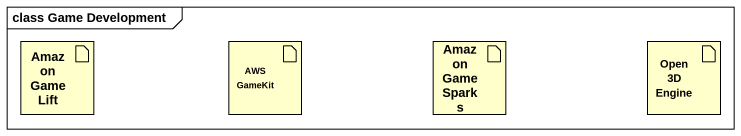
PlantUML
@startuml
mainframe class Game Development
artifact "Amazon GameLift" as Amazon_GameLift
artifact "AWS GameKit" as AWS_GameKit
artifact "Amazon GameSparks" as Amazon_GameSparks
artifact "Open 3D Engine" as Open_3D_Engine
@enduml
